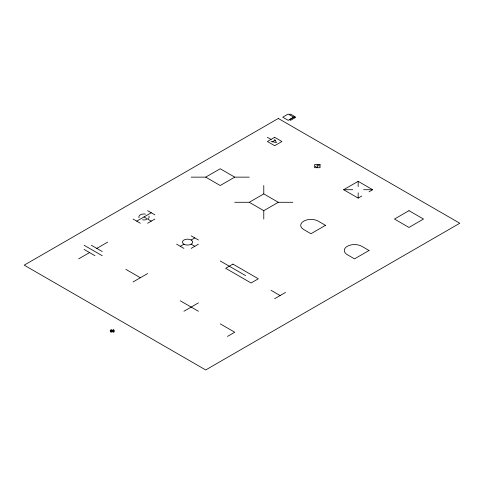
<?xml version="1.0" encoding="UTF-8"?>
<svg xmlns="http://www.w3.org/2000/svg" width="484" height="484" viewBox="0 0 484 484"><rect width="100%" height="100%" fill="white"/><g stroke="black" fill="none" stroke-linecap="round" stroke-linejoin="round"><path stroke-width="0.73" d="M289.359 114.702L290.448 114.073L295.385 116.922L294.296 117.552L288.21 114.049L282.765 117.195L288.21 120.341L293.655 117.195M191.18 177.138L205.7 177.138L220.22 168.759L234.74 177.138L249.26 177.138M272.401 141.776L275.124 140.203M136.73 221.152L151.25 212.766M78.65 258.873L89.54 252.588M96.8 248.395L107.69 242.109M147.62 223.245L154.88 219.052M234.74 177.138L220.22 185.523L205.7 177.138M234.74 202.288L249.26 202.288L263.78 193.903L278.3 202.288L292.82 202.288M180.29 246.302L183.92 244.202M191.18 240.01L194.81 237.916M133.1 281.93L147.62 273.545M191.18 248.395L198.44 244.202M249.26 202.288L263.78 210.673L278.3 202.288M361.79 196.002L358.16 198.095L343.64 189.716L358.16 181.331L372.68 189.716L369.05 191.809M183.92 311.266L198.44 302.887M274.67 298.695L285.56 292.409M227.48 336.416L234.74 332.224L220.22 323.844M343.64 189.716L352.715 189.716M363.605 189.716L372.68 189.716M271.04 141.51L276.485 142.556L274.67 139.416M267.41 137.317L271.04 139.416M147.62 210.673L154.88 214.86M191.18 235.823L198.44 240.01M143.99 216.959L151.25 221.152M191.18 244.202L194.81 246.302M220.22 260.967L245.63 275.638M271.04 290.309L280.115 295.549M133.1 219.052L140.36 223.245M176.66 244.202L183.92 248.395M91.355 245.249L102.245 251.541M84.095 245.249L102.245 255.727M125.84 269.352L140.36 277.737M180.29 300.788L198.44 311.266M84.095 249.441L94.985 255.727M112.342 330.372L113.413 330.989M111.187 331.044L112.258 331.661M358.16 181.331L358.16 186.57M358.16 192.856L358.16 198.095M263.78 185.523L263.78 193.903M263.78 210.673L263.78 219.052M148.921 216.136A5.136 2.965 0 0 1 148.413 218.466M146.598 219.512A5.136 2.965 0 0 1 142.568 219.809M139.059 217.776A5.136 2.965 0 0 1 140.36 214.86A5.136 2.965 0 0 1 145.412 214.109M319.186 166.103A0.998 0.575 0 0 0 318.956 165.522A37.958 21.913 0 0 1 318.375 165.171A0.799 0.46 0 0 0 317.474 165.062A0.799 0.46 0 0 0 316.99 165.51A1.059 0.611 0 0 0 317.147 165.8A6.365 3.672 0 0 1 317.758 166.538A0.944 0.544 0 0 1 317.31 167.198A0.829 0.478 0 0 1 316.657 167.228A1.537 0.883 0 0 1 315.943 166.932A5.221 3.013 0 0 1 315.562 166.611A1.004 0.581 0 0 1 315.477 166.139M278.3 118.459L24.2 265.159L205.7 369.951L459.8 223.245L278.3 118.459M294.296 116.922L289.529 119.675L290.618 120.304L295.385 117.552L294.296 116.922M274.67 137.317L267.41 141.51L274.67 145.702L281.93 141.51L274.67 137.317M111.187 329.786L110.164 330.372L113.413 332.248L114.436 331.661L111.187 329.786M113.365 329.786L110.164 331.631L111.235 332.248L114.436 330.403L113.365 329.786M232.925 264.113L225.665 268.305L251.075 282.977L258.335 278.784L232.925 264.113M325.49 225.344L310.97 233.724L303.71 229.531A10.267 5.929 0 0 1 303.71 221.152A10.267 5.929 0 0 1 318.23 221.152L325.49 225.344M408.98 210.673L394.46 219.052L408.98 227.438L423.5 219.052L408.98 210.673M369.05 250.488L354.53 258.873L347.27 254.681A10.267 5.929 0 0 1 347.27 246.302A10.267 5.929 0 0 1 361.79 246.302L369.05 250.488M320.045 164.566L314.6 164.566L314.6 167.706L320.045 167.706L320.045 164.566M184.67 244.559A5.136 2.965 0 0 0 192.668 242.321A5.136 2.965 0 0 0 185.305 239.441A5.136 2.965 0 0 0 184.67 244.559"/></g></svg>
